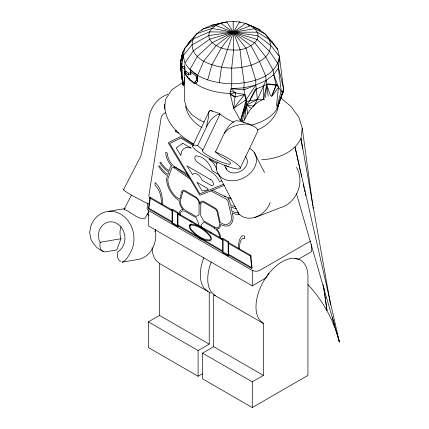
<?xml version="1.0" encoding="UTF-8"?>
<svg xmlns="http://www.w3.org/2000/svg" width="429" height="429" viewBox="0 0 429 429"><rect width="100%" height="100%" fill="white"/><g stroke="black" fill="none" stroke-linecap="round" stroke-linejoin="round"><path stroke-width="0.64" d="M184.738 79.95L183.832 85.028L183.199 85.923L181.462 73.997L181.488 64.028M277.82 106.8L283.478 91.077L283.478 88.31L279.365 56.338L277.595 49.142L272.667 42.417L265.299 34.073L258.934 29.311L250.686 25.638L245.495 23.434L239.516 21.976L233.119 21.45L226.743 21.895L211.17 25.397L203.056 28.974L196.863 33.655L189.35 41.908L184.668 48.574L182.684 52.456L180.405 62.747L181.397 74.201L181.483 64.012M181.462 73.997L181.467 63.862M233.119 21.45L233.644 49.946L231.708 68.082L231.773 83.821L231.14 88.712L230.266 91.152L230.137 93.581L233.676 108.344L240.53 120.715L244.514 120.061C248.37 110.993 254.858 101.775 264.773 99.131M238.363 248.225C238.556 244.16 238.69 239.58 241.532 236.368L243.061 235.671L244.696 236.079L244.696 238.637L243.323 238.299L242.042 238.878C239.661 241.57 239.548 245.409 239.387 248.815M185.548 74.753L184.663 72.839L185.548 74.753L189.473 79.805L194.493 83.735L196.423 83.044L197.694 81.054L197.608 75.477L203.646 61.234L216.114 45.667L233.387 32.196L245.495 23.434L258.934 29.311L260.13 30.775M279.719 60.956L279.365 56.338C276.887 78.014 249.635 83.339 231.773 83.821C214.564 83.167 194.471 78.791 184.931 62.95L193.232 50.944L209.609 39.243L233.387 32.196L250.649 25.729C269.723 37.409 247.27 51.796 233.644 49.946C223.005 50.772 200.745 41.811 211.878 28.443L233.387 32.196L258.06 35.848L270.801 45.512L279.365 56.338L278.55 67.83L273.734 74.689L265.975 80.561L255.813 85.039L246.214 99.678L240.53 120.715L246.536 105.014L253.737 106.14L257.421 99.539L255.813 85.039L255.759 80.244L245.946 48.112L233.387 32.196L226.743 21.895L220.817 23.284L215.744 25.515L211.878 28.443L196.863 33.655L193.012 39.136L184.668 48.574L183.162 55.754L181.875 65.047L180.861 63.819L181.135 59.84L182.684 52.456L183.794 50.874M172.056 209.942L149.705 197.04L148.702 209.025L172.056 222.512M190.943 74.373L190.497 72.785L190.497 69.911L190.943 74.373L188.267 74.893L185.8 72.957L185.945 71.219L184.663 71.686L185.103 73.241M265.487 97.549L266.704 84.497L265.637 75.89L259.524 61.572L251.019 45.882L233.387 32.196L220.817 23.284L211.17 25.397M230.266 91.152L235.478 92.846L245.431 94.621L246.214 99.678L233.676 108.344L235.478 92.846L231.14 88.712L243.929 87.816L255.813 85.039L244.187 89.747L231.14 88.712M276.485 105.824L278.453 87.248L273.734 74.689L273.176 70.184L265.717 56.885L254.885 42.954L233.387 32.196L215.744 25.515L203.056 28.974L201.823 30.416M188.267 74.893L188.454 73.187L185.945 71.219M190.749 221.616L190.851 220.796M191.774 222.211L191.876 221.385M221.761 239.521L221.863 238.696M222.608 240.009L222.678 238.894M193.458 143.897C177.842 135.124 160.398 118.463 165.91 98.761L171.782 89.881L181.858 82.953L183.097 82.545M280.641 97.748L290.959 106.472L298.836 117.267L302.252 128.148L300.981 138.379L302.483 148.311M244.514 120.061L246.536 105.014L246.536 101.378L244.45 94.568L243.929 87.816L244.208 82.947L241.918 67.369L240.02 49.501L233.387 32.196L239.516 21.976L240.315 22.635M219.305 82.797L221.466 67.246L233.387 32.196L254.622 28.705L265.299 34.073L269.348 39.602L277.595 49.142M120.694 261.331A20.994 9.132 -60.9 0 1 117.348 253.705L117.584 251.984C120.629 250.322 122.506 247.345 123.863 244.267A15.653 13.31 80.4 0 0 116.785 223.396A15.653 13.31 80.4 0 0 99.238 230.539C97.973 234.384 98.069 238.722 100.172 242.272L99.936 243.999A20.994 9.132 -60.9 0 0 105.866 251.785L116.768 249.935L120.946 238.744A15.653 13.31 80.4 0 1 121.042 226.834M180.818 62.58L180.33 65.691L182.904 84.808L184.711 77.89M147.737 202.885L147.034 209.073L148.418 210.446M148.777 196.294L161.224 117.235L161.947 115.68L163.39 114.017L165.701 112.688M148.772 208.183L150.461 197.474M180.861 62.731L180.427 65.176L182.904 84.808L181.783 63.401M258.038 99.549L263.588 99.684L266.704 84.497L267.648 83.784L276.137 85.055L276.7 84.593L282.357 92.868L277.263 108.033M180.968 59.728L182.684 52.456M202.896 150.016L219.836 114.377L219.766 113.664L210.58 110.403L209.245 111.1L208.301 114.618L208.473 117.219L206.553 126.887L197.662 145.587L202.896 150.016A15.653 2.585 25.4 0 0 212.151 157.851A15.653 2.585 25.4 0 0 229.944 164.162A15.653 2.585 25.4 0 0 220.688 156.328L215.455 151.898L224.346 133.199A20.994 10.966 -70.5 0 1 236.438 120.721L241.323 121.316L250.509 124.571L255.287 127.172A26.244 4.333 25.4 0 1 257.952 130.813L240.17 168.216M278.051 108.081C275.177 118.055 266.956 126.019 257.47 129.896M276.893 107.979L281.188 90.707L277.858 63.519L269.562 51.41L257.287 39.532L233.387 32.196L209.475 31.864L193.012 39.136C186.765 60.226 216.237 67.97 231.708 68.082C247.093 68.313 276.383 60.607 269.348 39.602L257.153 32.159L233.387 32.196L208.703 35.548L191.779 45.029L183.162 55.754L181.135 59.84L180.405 62.747L180.861 63.819M242.224 120.597L246.536 105.014L249.678 100.643L256.311 89.055L266.704 84.497L276.137 85.055L273.734 74.689M207.652 79.95L211.894 64.908L221.267 47.962L233.387 32.196L212.141 42.691L197.281 56.467L189.859 69.68M240.53 120.715L246.536 101.378L257.421 99.539L265.975 80.561M277.268 108.119L282.572 92.616L283.478 88.31L278.55 67.83M180.33 65.691L180.866 63.948M182.137 60.698L183.521 56.612M276.137 85.055L271.589 96.375L276.7 84.593M280.26 98.933L283.478 91.077L282.357 92.868M191.189 224.195L189.355 225.692M281.515 95.281L283.478 91.077M192.669 145.962L209.245 111.1M249.678 100.643L255.223 89.307L256.311 89.055M188.293 44.015L189.35 41.908L190.857 40.766M123.514 189.731L140.969 155.888L148.804 119.273C149.898 108.355 157.266 97.823 167.857 94.31M148.493 211.926L145.007 218.307C137.73 219.911 131.81 212.35 125.3 209.947L124.035 209.459L131.371 195.233M270.173 202.397C266.2 214.714 249.592 223.917 238.846 213.985L218.576 174.56M190.943 72.11L196.289 76.298L196.289 80.191L195.227 81.848L193.677 82.406L189.157 78.866L185.575 74.26L186.057 74.056M268.983 273.364L265.782 278.051L252.284 285.843L148.364 225.847M272.27 95.94L278.453 87.248M233.676 108.344L244.45 94.568L235.044 96.965L230.335 94.659M122.05 262.087L123.901 261.465C127.767 258.14 130.062 253.464 132.191 248.906A26.244 22.308 80.4 0 0 120.324 213.932A26.244 22.308 80.4 0 0 90.91 225.895L89.634 232.314L90.766 238.921C93.361 244.23 97.63 249.764 103.614 251.26M224.346 133.199L228.335 129.108C233.499 125.702 239.645 124.308 245.774 124.061L250.509 124.571M124.035 209.459L124.399 209.137M196.289 80.191L197.694 81.054L196.289 76.298L197.608 75.477L191.516 70.705M202.735 373.589L198.096 376.265L148.364 347.554L148.364 321.841L159.497 315.412L209.229 344.128L209.229 292.203L159.497 263.492L155.555 259.835A36.738 21.214 -60 0 1 152.086 247.549M310.51 241.082L259.706 270.415L257.346 271.192L254.612 271.182L252.231 270.383M148.364 321.841L198.096 350.552L209.229 344.128M202.552 353.126L213.685 346.696L263.417 375.407L263.417 323.487L259.475 319.83A36.738 21.214 -60 0 1 275.246 266.747A36.738 21.214 -60 0 1 307.952 276.844L307.952 375.407L252.284 407.55L202.552 378.839L202.552 353.126L252.284 381.837L263.417 375.407M247.581 113.808L246.536 105.014L257.421 99.539M189.639 78.663L189.157 78.866L189.473 79.805M196.289 76.298L196.772 76.089M194.16 82.202L193.677 82.406L194.493 83.735M195.71 81.644L195.227 81.848L196.423 83.044M223.461 184.25L199.93 193.806L169.643 143.565L180.807 138.009L193.334 145.656M224.329 185.371L199.903 195.292L168.216 142.739L180.432 136.658L193.431 144.589M254.547 217.691L280.491 207.641C296.793 202.981 305.078 181.96 296.477 167.396M185.103 73.214L185.8 72.957M221.943 180.781L219.525 181.655A13.808 7.974 60 0 0 212.591 172.919L197.49 162.291A3.813 2.199 60 0 1 194.884 156.869L196.139 155.706L201.233 157.089A15.9 9.181 60 0 1 212.334 170.86L219.16 174.801M197.908 225.751L200.322 226.26L202.74 228.539M202.74 239.339L200.322 238.83L197.908 236.551M188.454 73.187L190.497 72.785M108.832 211.32L125.348 208.515M100.172 242.272L120.946 238.744M122.185 262.14L136.079 259.781A26.244 22.308 80.4 0 0 155.26 229.461M231.338 198.632L229.295 198.959L227.799 198.691M235.478 92.846L230.137 93.581L235.044 96.965M219.766 113.664L221.621 115.224A15.653 2.585 25.4 0 0 233.58 122.254M209.406 240.009L209.754 239.967A2.998 1.732 60 0 0 209.754 236.014L209.406 235.569A29.896 17.262 60 0 0 191.243 225.086L190.889 225.123A2.998 1.732 60 0 0 190.889 229.075L191.243 229.52A29.896 17.262 60 0 0 209.4 240.004M261.728 159.749C276.968 158.843 293.999 153.067 300.981 138.379L330.625 304.928M220.662 23.177L221.938 23.086M219.836 114.377L218.645 114.409A20.994 10.966 -70.5 0 0 206.553 126.887M235.317 206.681L231.987 205.797L230.314 204.831L230.169 204.193A5.974 3.448 60 0 0 228.056 198.75L228.056 198.75M237.795 212.768L235.065 212.494L231.698 210.811L230.748 206.714A17.771 10.264 60 0 0 236.459 208.424M228.614 166.506L227.397 166.377L225.997 165.514M197.662 145.587L196.369 145.302A26.244 4.333 25.4 0 0 207.32 157.33A26.244 4.333 25.4 0 0 239.629 168.795A26.244 4.333 25.4 0 0 217.46 152.788L215.455 151.898M248.134 25.016L250.686 25.638M294.964 258.365L298.166 259.352L311.663 251.56L311.663 244.487M181.537 66.066L185.156 67.192M176.689 131.049L175.423 130.641L175.423 131.617L178.587 132.636M204.14 122.034L200.011 120.367L192.063 114.902L186.835 108.435L184.684 101.41L184.684 67.299M241.323 121.316L243.967 122.469M224.367 196.123L224.726 196.284A12.838 7.411 60 0 0 230.405 197.206M225.944 196.879L212.376 190.224M212.307 111.39L210.58 110.403M216.951 163.669L208.955 159.057A11.867 6.853 60 0 1 216.64 169.283M179.306 215.009L179.204 214.071A8.961 5.175 60 0 1 182.373 209.561L183.183 209.642L182.373 208.789A8.961 5.175 60 0 1 179.204 200.622A17.927 10.35 60 0 1 166.961 182.706L166.538 178.673L167.573 175.681A17.927 10.35 60 0 1 158.612 166.221L159.491 165.712C161.647 169.165 164.312 172.501 168.045 174.324L168.822 172.077A17.927 10.35 60 0 1 159.856 162.618L160.741 162.108C162.897 165.562 165.562 168.897 169.289 170.721L169.916 168.919A5.974 3.448 60 0 1 171.15 166.184L171.664 166.028L170.667 164.967A13.975 8.071 60 0 1 165.723 152.231L167.321 153.158A11.712 6.762 60 0 0 173.461 165.937L188.551 176.469M190.036 178.931L174.136 167.911L174.136 166.479L186.701 173.734L188.24 176.292M210.746 190.889L225.944 198.949A3.437 1.984 60 0 1 228.373 203.158L231.751 217.755L231.531 219.578A16.007 9.24 60 0 1 223.525 224.201L220.179 222.522L217.959 212.151L216.586 209.282L215.106 207.974L204.124 201.635C202.241 200.182 199.582 201.716 199.903 204.07L199.335 201.308L196.772 197.554L184.695 190.417C180.035 188.599 181.521 197.27 179.622 199.233L176.249 197.024A16.157 9.331 60 0 1 168.168 183.033L167.771 179.333L171.15 169.632A4.22 2.44 60 0 1 174.136 167.911M214.259 226.995L203.7 220.897L200.745 215.776L200.745 204.558A4.778 2.756 60 0 1 204.124 202.611L215.106 208.95A2.987 1.727 60 0 1 217.219 212.607L219.723 223.89L219.562 225.429A7.765 4.483 60 0 1 215.68 227.67L214.259 226.995L214.495 227.161M214.5 228.142L203.7 221.906L201.169 224.801L201.169 226.748M177.971 213.358L222.678 239.167M228.587 242.583L250.944 255.486L251.946 268.634L228.587 255.148M177.531 213.138L172.496 210.226L172.496 222.764L177.531 225.638M228.153 242.358L223.112 239.452L223.112 251.989L228.153 254.864M172.056 210.827L149.705 197.919L149.705 197.04M177.971 214.237L222.678 240.052M228.587 243.463L251.013 256.408M148.702 208.145L172.056 221.627M177.971 225.043L222.678 250.852M228.587 254.268L251.946 267.75M177.971 225.922L222.678 251.737M213.685 346.696L213.685 294.777L263.417 323.487M200.011 118.774L200.445 119.042M202.097 127.681C194.005 123.085 187.173 115.428 185.537 106.038M214.259 228.003L215.669 229A7.765 4.483 60 0 1 219.739 237.473M246.536 105.014L251.137 108.28M271.117 41.254L272.667 42.417M181.757 66.908L184.615 69.348M215.353 295.806L211.229 291.977A36.738 21.214 -60 0 1 211.229 261.98M209.229 292.203L209.416 292.374A36.738 21.214 -60 0 0 211.084 293.179M207.931 291.522L203.802 287.693A36.738 21.214 -60 0 1 203.802 257.69M308.001 284.631C322.989 300.82 334.009 320.597 339.366 342.026L295.104 147.265L300.713 172.796M254.258 152.59L264.554 172.619M245.57 156.429L246.16 157.577A11.465 8.773 -27.2 0 1 240.117 171.536A11.465 8.773 -27.2 0 1 225.708 167.492M224.378 165.111L226.673 169.573M238.063 212.087L238.846 213.985M270.479 95.699L266.704 84.497L268.189 96.273M296.401 193.506L339.366 342.026M181.451 73.96L182.904 84.808M183.162 55.754L184.931 62.95M301.002 174.104L301.576 176.727M303.158 183.923L304.022 187.854M304.311 189.162L304.885 191.779M305.175 193.093L305.748 195.71M332.502 317.481L334.373 325.992L333.317 320.066M323.117 284.7L327.021 310.521L325.579 299.909M302.252 128.148L312.789 205.738M312.972 207.068L313.149 208.392M323.959 287.972L324.142 289.296M324.769 293.94L324.951 295.265M325.128 296.595L325.402 298.584M250.187 255.051L251.877 267.707M210.88 232.357L210.982 233.301M210.038 231.869L210.14 232.813M180.33 215.605L180.234 214.661A7.508 4.333 60 0 1 185.542 211.599L196.101 217.691L198.632 223.337L198.632 225.289M162.827 204.617C162.425 196.895 161.363 187.838 155.067 182.566L155.067 185.414C160.344 189.827 161.234 197.42 161.572 203.888M181.086 63.674L181.397 74.201M164.554 104.247L164.639 108.993M197.608 75.477L197.694 81.054M263.513 85.88L263.588 99.684M252.284 285.843L252.284 270.415L148.364 210.419L148.364 225.204M252.284 381.837L252.284 407.55M228.153 242.331L228.153 254.896M220.554 237.939L220.367 235.939A8.961 5.175 60 0 0 217.417 229.794L216.468 228.791L217.428 228.888A8.961 5.175 60 0 0 220.597 224.399A17.771 10.264 60 0 0 232.738 220.651L233.162 217.138L232.132 212.693A17.771 10.264 60 0 0 239.521 214.184M198.096 350.552L198.096 376.265M177.531 213.106L177.531 225.67M159.497 263.492L159.497 315.412M149.705 202.268L149.705 202.756M249.673 148.509A20.994 16.066 -27.2 0 1 253.148 169.761A20.994 16.066 -27.2 0 1 227.74 180.33A20.994 16.066 -27.2 0 1 217.31 161.969M147.174 214.007A26.244 22.308 80.4 0 1 148.943 215.905M149.405 204.408A20.994 1.405 27.3 0 1 130.169 194.294A20.994 1.405 27.3 0 1 123.965 189.554M230.818 93.425A47.346 27.333 0 0 1 194.938 83.119M185.462 71.176A47.346 27.333 0 0 1 184.701 64.704M279.097 102.906A47.346 27.333 0 0 1 250.745 125.306M154.869 231.708A36.738 21.214 -60 0 1 155.555 229.837M189.361 225.606L189.312 226.19A4 2.311 60 0 0 190.926 230.073A30.92 17.852 60 0 0 209.722 240.921A4 2.311 60 0 0 211.336 238.905A4 2.311 60 0 0 209.722 235.022A30.92 17.852 60 0 0 193.173 224.405L190.926 224.169A4 2.311 60 0 0 189.361 225.606M182.582 192.61L180.234 201.217A7.508 4.333 60 0 0 185.542 210.414L196.101 216.511L199.056 214.8L199.056 203.587A4.778 2.756 60 0 0 195.678 197.731L184.695 191.393A2.987 1.727 60 0 0 182.582 192.61M182.813 143.318L176.158 147.844L180.909 155.63A17.224 9.942 60 0 1 191.114 148.112L182.813 143.318M207.958 189.806L202.075 190.943L196.981 182.336L207.958 188.674L207.958 189.806M210.66 179.595L186.996 165.932L192.594 174.71A7.668 4.429 60 0 1 197.324 174.244A7.668 4.429 60 0 1 202.048 180.169L210.66 185.14A3.432 1.979 60 0 0 213.428 183.966A3.432 1.979 60 0 0 210.66 179.595M177.971 212.473L172.056 209.062L172.056 223.391L177.971 226.807L177.971 212.473M228.587 241.699L222.678 238.283L222.678 252.617L228.587 256.033L228.587 241.699"/></g></svg>
